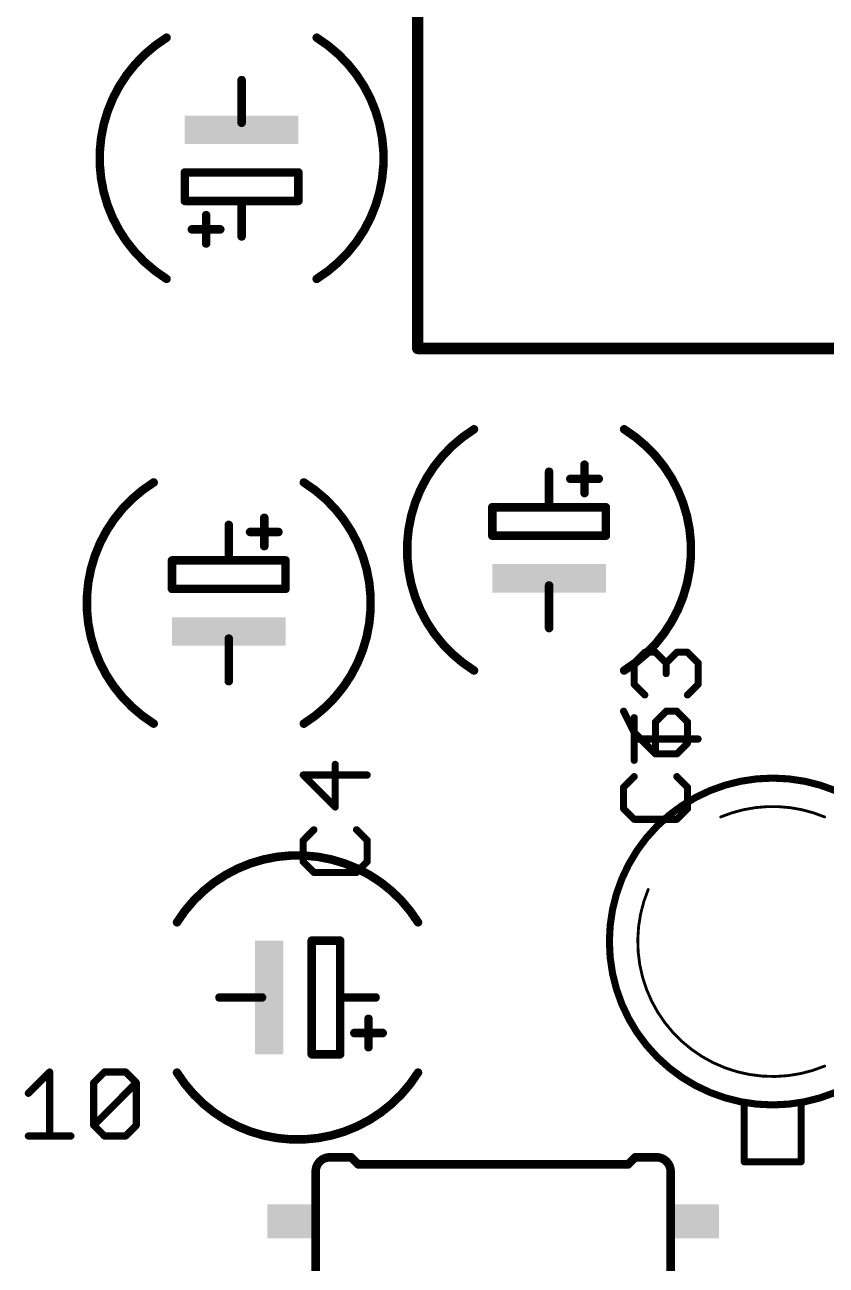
# Model space of a CAD drawing. Extents: x 0 to 70, y -10.8 to 60.8.
# Drawn here: x 36.62 to 50.96, y 25.21 to 47.39 of the extents above; entities that cross this region are included whole.
import ezdxf

# ---------------------------------------------------------------- set-up
doc = ezdxf.new("R2010")
doc.units = 0
doc.layers.add('21', color=253, linetype='CONTINUOUS')
doc.layers.add('25', color=253, linetype='CONTINUOUS')

# ---------------------------------------------------------------- blocks, each defined once
blk = doc.blocks.new('RECT')
blk.add_solid([(-0.5, -0.5), (0.5, -0.5), (-0.5, 0.5), (0.5, 0.5)])

msp = doc.modelspace()

# ---------------------------------------------------------------- linework, layer by layer
at = {"layer": '21'}
for points, const_width in [([(43.65, 50.7), (43.65, 41.6)], 0.2032), ([(40.5, 45.635), (40.5, 46.397)], 0.1524), ([(41.516, 44.746), (39.484, 44.746)], 0.1524), ([(39.484, 44.746), (39.484, 44.238)], 0.1524), ([(41.516, 44.238), (41.516, 44.746)], 0.1524), ([(39.484, 44.238), (40.5, 44.238)], 0.1524), ([(40.5, 43.603), (40.5, 44.238)], 0.1524), ([(40.5, 44.238), (41.516, 44.238)], 0.1524), ([(39.865, 43.476), (39.865, 43.984)], 0.1524), ([(40.119, 43.73), (39.611, 43.73)], 0.1524), ([(60.35, 41.6), (43.65, 41.6)], 0.2032), ([(46, 39.397), (46, 38.762)], 0.1524), ([(46.635, 39.524), (46.635, 39.016)], 0.1524), ([(46.381, 39.27), (46.889, 39.27)], 0.1524), ([(46, 38.762), (44.984, 38.762)], 0.1524), ([(44.984, 38.762), (44.984, 38.254)], 0.1524), ([(47.016, 38.762), (46, 38.762)], 0.1524), ([(47.016, 38.254), (47.016, 38.762)], 0.1524), ([(40.905, 38.574), (40.905, 38.066)], 0.1524), ([(40.27, 38.447), (40.27, 37.812)], 0.1524), ([(40.651, 38.32), (41.159, 38.32)], 0.1524), ([(44.984, 38.254), (47.016, 38.254)], 0.1524), ([(40.27, 37.812), (39.254, 37.812)], 0.1524), ([(39.254, 37.812), (39.254, 37.304)], 0.1524), ([(41.286, 37.812), (40.27, 37.812)], 0.1524), ([(41.286, 37.304), (41.286, 37.812)], 0.1524), ([(39.254, 37.304), (41.286, 37.304)], 0.1524), ([(46, 37.365), (46, 36.603)], 0.1524), ([(40.27, 36.415), (40.27, 35.653)], 0.1524), ([(42.262, 31.016), (41.754, 31.016)], 0.1524), ([(41.754, 31.016), (41.754, 28.984)], 0.1524), ([(42.262, 30), (42.262, 31.016)], 0.1524), ([(40.865, 30), (40.103, 30)], 0.1524), ([(42.897, 30), (42.262, 30)], 0.1524), ([(42.262, 28.984), (42.262, 30)], 0.1524), ([(42.77, 29.619), (42.77, 29.111)], 0.1524), ([(43.024, 29.365), (42.516, 29.365)], 0.1524), ([(41.754, 28.984), (42.262, 28.984)], 0.1524), ([(49.492, 27.063), (49.492, 28.1235)], 0.127), ([(50.508, 27.063), (50.508, 28.1235)], 0.127), ([(42.079, 27.143), (42.46, 27.143)], 0.1524), ([(42.587, 27.016), (42.46, 27.143)], 0.1524), ([(42.587, 27.016), (47.413, 27.016)], 0.1524), ([(47.413, 27.016), (47.54, 27.143)], 0.1524), ([(47.921, 27.143), (47.54, 27.143)], 0.1524), ([(50.508, 27.063), (49.492, 27.063)], 0.127), ([(41.825, 26.889), (41.825, 25.111)], 0.1524), ([(48.175, 26.889), (48.175, 25.111)], 0.1524)]:
    msp.add_lwpolyline(points, dxfattribs=dict(at, const_width=const_width))
for points, const_width in [([(39.1568, 47.1557, 0.5551), (39.1568, 42.8443)], 0.1524), ([(39.1769, 47.1234, 1), (39.1367, 47.188)], 0.0762), ([(41.8432, 42.8443, 0.5551), (41.8432, 47.1557)], 0.1524), ([(41.8633, 47.188, 1), (41.8231, 47.1234)], 0.0762), ([(40.5381, 46.397, 1), (40.4619, 46.397)], 0.0762), ([(40.4619, 45.635, 1), (40.5381, 45.635)], 0.0762), ([(39.484, 44.7841, 1), (39.484, 44.7079)], 0.0762), ([(39.5221, 44.746, 1), (39.4459, 44.746)], 0.0762), ([(41.5541, 44.746, 1), (41.4779, 44.746)], 0.0762), ([(41.516, 44.7079, 1), (41.516, 44.7841)], 0.0762), ([(39.484, 44.2761, 1), (39.484, 44.1999)], 0.0762), ([(39.4459, 44.238, 1), (39.5221, 44.238)], 0.0762), ([(40.5381, 44.238, 1), (40.4619, 44.238)], 0.0762), ([(40.5, 44.2761, 1), (40.5, 44.1999)], 0.0762), ([(40.5, 44.1999, 1), (40.5, 44.2761)], 0.0762), ([(41.4779, 44.238, 1), (41.5541, 44.238)], 0.0762), ([(41.516, 44.1999, 1), (41.516, 44.2761)], 0.0762), ([(39.9031, 43.984, 1), (39.8269, 43.984)], 0.0762), ([(39.611, 43.7681, 1), (39.611, 43.6919)], 0.0762), ([(40.119, 43.6919, 1), (40.119, 43.7681)], 0.0762), ([(39.8269, 43.476, 1), (39.9031, 43.476)], 0.0762), ([(40.4619, 43.603, 1), (40.5381, 43.603)], 0.0762), ([(39.1367, 42.812, 1), (39.1769, 42.8766)], 0.0762), ([(41.8231, 42.8766, 1), (41.8633, 42.812)], 0.0762), ([(43.65, 41.6508, 1), (43.65, 41.5492)], 0.1016), ([(43.5992, 41.6, 1), (43.7008, 41.6)], 0.1016), ([(44.6568, 40.1557, 0.5551), (44.6568, 35.8443)], 0.1524), ([(44.6769, 40.1234, 1), (44.6367, 40.188)], 0.0762), ([(47.3432, 35.8443, 0.5551), (47.3432, 40.1557)], 0.1524), ([(47.3633, 40.188, 1), (47.3231, 40.1234)], 0.0762), ([(46.0381, 39.397, 1), (45.9619, 39.397)], 0.0762), ([(46.6731, 39.524, 1), (46.5969, 39.524)], 0.0762), ([(38.9268, 39.2057, 0.5551), (38.9268, 34.8943)], 0.1524), ([(38.9469, 39.1734, 1), (38.9067, 39.238)], 0.0762), ([(41.6132, 34.8943, 0.5551), (41.6132, 39.2057)], 0.1524), ([(41.6333, 39.238, 1), (41.5931, 39.1734)], 0.0762), ([(46.381, 39.3081, 1), (46.381, 39.2319)], 0.0762), ([(46.889, 39.2319, 1), (46.889, 39.3081)], 0.0762), ([(46.5969, 39.016, 1), (46.6731, 39.016)], 0.0762), ([(44.984, 38.8001, 1), (44.984, 38.7239)], 0.0762), ([(45.0221, 38.762, 1), (44.9459, 38.762)], 0.0762), ([(46, 38.8001, 1), (46, 38.7239)], 0.0762), ([(46, 38.7239, 1), (46, 38.8001)], 0.0762), ([(47.0541, 38.762, 1), (46.9779, 38.762)], 0.0762), ([(47.016, 38.7239, 1), (47.016, 38.8001)], 0.0762), ([(40.9431, 38.574, 1), (40.8669, 38.574)], 0.0762), ([(45.9619, 38.762, 1), (46.0381, 38.762)], 0.0762), ([(40.3081, 38.447, 1), (40.2319, 38.447)], 0.0762), ([(40.651, 38.3581, 1), (40.651, 38.2819)], 0.0762), ([(41.159, 38.2819, 1), (41.159, 38.3581)], 0.0762), ([(44.984, 38.2921, 1), (44.984, 38.2159)], 0.0762), ([(44.9459, 38.254, 1), (45.0221, 38.254)], 0.0762), ([(46.9779, 38.254, 1), (47.0541, 38.254)], 0.0762), ([(47.016, 38.2159, 1), (47.016, 38.2921)], 0.0762), ([(40.8669, 38.066, 1), (40.9431, 38.066)], 0.0762), ([(39.254, 37.8501, 1), (39.254, 37.7739)], 0.0762), ([(39.2921, 37.812, 1), (39.2159, 37.812)], 0.0762), ([(40.27, 37.8501, 1), (40.27, 37.7739)], 0.0762), ([(40.2319, 37.812, 1), (40.3081, 37.812)], 0.0762), ([(40.27, 37.7739, 1), (40.27, 37.8501)], 0.0762), ([(41.3241, 37.812, 1), (41.2479, 37.812)], 0.0762), ([(41.286, 37.7739, 1), (41.286, 37.8501)], 0.0762), ([(39.254, 37.3421, 1), (39.254, 37.2659)], 0.0762), ([(39.2159, 37.304, 1), (39.2921, 37.304)], 0.0762), ([(41.2479, 37.304, 1), (41.3241, 37.304)], 0.0762), ([(41.286, 37.2659, 1), (41.286, 37.3421)], 0.0762), ([(46.0381, 37.365, 1), (45.9619, 37.365)], 0.0762), ([(45.9619, 36.603, 1), (46.0381, 36.603)], 0.0762), ([(40.3081, 36.415, 1), (40.2319, 36.415)], 0.0762), ([(44.6367, 35.812, 1), (44.6769, 35.8766)], 0.0762), ([(47.3231, 35.8766, 1), (47.3633, 35.812)], 0.0762), ([(40.2319, 35.653, 1), (40.3081, 35.653)], 0.0762), ([(38.9067, 34.862, 1), (38.9469, 34.9266)], 0.0762), ([(41.5931, 34.9266, 1), (41.6333, 34.862)], 0.0762), ([(50, 28.079, 1), (50, 33.921, 1), (50, 28.079)], 0.127), ([(50.9289, 33.227, 0.2002), (49.0711, 33.227)], 0.0508), ([(49.0662, 33.2387, 1), (49.076, 33.2153)], 0.0254), ([(50.924, 33.2153, 1), (50.9338, 33.2387)], 0.0254), ([(43.6557, 31.3432, 0.5551), (39.3443, 31.3432)], 0.1524), ([(47.7729, 31.929, 0.67), (50.9289, 28.773)], 0.0508), ([(47.7846, 31.9241, 1), (47.7612, 31.9339)], 0.0254), ([(39.312, 31.3633, 1), (39.3766, 31.3231)], 0.0762), ([(43.6234, 31.3231, 1), (43.688, 31.3633)], 0.0762), ([(41.754, 31.0541, 1), (41.754, 30.9779)], 0.0762), ([(41.7921, 31.016, 1), (41.7159, 31.016)], 0.0762), ([(42.3001, 31.016, 1), (42.2239, 31.016)], 0.0762), ([(42.262, 30.9779, 1), (42.262, 31.0541)], 0.0762), ([(40.103, 30.0381, 1), (40.103, 29.9619)], 0.0762), ([(40.865, 29.9619, 1), (40.865, 30.0381)], 0.0762), ([(42.262, 30.0381, 1), (42.262, 29.9619)], 0.0762), ([(42.3001, 30, 1), (42.2239, 30)], 0.0762), ([(42.2239, 30, 1), (42.3001, 30)], 0.0762), ([(42.897, 29.9619, 1), (42.897, 30.0381)], 0.0762), ([(42.8081, 29.619, 1), (42.7319, 29.619)], 0.0762), ([(42.516, 29.4031, 1), (42.516, 29.3269)], 0.0762), ([(43.024, 29.3269, 1), (43.024, 29.4031)], 0.0762), ([(41.754, 29.0221, 1), (41.754, 28.9459)], 0.0762), ([(42.262, 28.9459, 1), (42.262, 29.0221)], 0.0762), ([(42.7319, 29.111, 1), (42.8081, 29.111)], 0.0762), ([(41.7159, 28.984, 1), (41.7921, 28.984)], 0.0762), ([(42.2239, 28.984, 1), (42.3001, 28.984)], 0.0762), ([(39.3443, 28.6568, 0.5551), (43.6557, 28.6568)], 0.1524), ([(39.3766, 28.6769, 1), (39.312, 28.6367)], 0.0762), ([(43.688, 28.6367, 1), (43.6234, 28.6769)], 0.0762), ([(50.9338, 28.7613, 1), (50.924, 28.7847)], 0.0254), ([(49.5238, 28.1235, 1), (49.4603, 28.1235)], 0.0635), ([(50.5398, 28.1235, 1), (50.4763, 28.1235)], 0.0635), ([(42.079, 27.143, 0.4142), (41.825, 26.889)], 0.1524), ([(42.079, 27.1811, 1), (42.079, 27.1049)], 0.0762), ([(42.079, 27.1049, 1), (42.079, 27.1811)], 0.0762), ([(42.4869, 27.1699, 1), (42.4331, 27.1161)], 0.0762), ([(42.46, 27.1049, 1), (42.46, 27.1811)], 0.0762), ([(42.587, 27.0541, 1), (42.587, 26.9779)], 0.0762), ([(42.5601, 26.9891, 1), (42.6139, 27.0429)], 0.0762), ([(47.3861, 27.0429, 1), (47.4399, 26.9891)], 0.0762), ([(47.413, 26.9779, 1), (47.413, 27.0541)], 0.0762), ([(47.54, 27.1811, 1), (47.54, 27.1049)], 0.0762), ([(47.5669, 27.1161, 1), (47.5131, 27.1699)], 0.0762), ([(48.175, 26.889, 0.4142), (47.921, 27.143)], 0.1524), ([(47.921, 27.1811, 1), (47.921, 27.1049)], 0.0762), ([(47.921, 27.1049, 1), (47.921, 27.1811)], 0.0762), ([(49.492, 27.0948, 1), (49.492, 27.0313)], 0.0635), ([(49.4603, 27.063, 1), (49.5238, 27.063)], 0.0635), ([(50.4763, 27.063, 1), (50.5398, 27.063)], 0.0635), ([(50.508, 27.0313, 1), (50.508, 27.0948)], 0.0635), ([(41.8631, 26.889, 1), (41.7869, 26.889)], 0.0762), ([(41.7869, 26.889, 1), (41.8631, 26.889)], 0.0762), ([(48.2131, 26.889, 1), (48.1369, 26.889)], 0.0762), ([(48.1369, 26.889, 1), (48.2131, 26.889)], 0.0762)]:
    msp.add_lwpolyline(points, format="xyb", dxfattribs=dict(at, const_width=const_width))
at = {"layer": '25', "const_width": 0.127}
for points in [[(47.5226, 35.9797), (47.7132, 36.1704)], [(47.7132, 36.1704), (47.9039, 36.1704)], [(47.9039, 36.1704), (48.0946, 35.9797)], [(48.0946, 35.9797), (48.2852, 36.1704)], [(48.2852, 36.1704), (48.4759, 36.1704)], [(48.4759, 36.1704), (48.6665, 35.9797)], [(47.5226, 35.5984), (47.5226, 35.9797)], [(48.0946, 35.9797), (48.0946, 35.7891)], [(48.6665, 35.9797), (48.6665, 35.5984)], [(47.7132, 35.4078), (47.5226, 35.5984)], [(48.6665, 35.5984), (48.4759, 35.4078)], [(47.3326, 35.1167), (47.5232, 34.7354)], [(47.5226, 34.2385), (47.5226, 35.0011)], [(48.0952, 35.1167), (47.9046, 34.926)], [(48.2859, 35.1167), (48.0952, 35.1167)], [(48.4765, 34.926), (48.2859, 35.1167)], [(47.9046, 34.926), (47.9046, 34.3541)], [(48.4765, 34.5447), (48.4765, 34.926)], [(48.6665, 34.6198), (47.5226, 34.6198)], [(47.5232, 34.7354), (47.9046, 34.3541)], [(48.2859, 34.3541), (48.4765, 34.5447)], [(47.9046, 34.3541), (48.2859, 34.3541)], [(42.1746, 33.4041), (42.1746, 34.1667)], [(42.7465, 33.976), (41.6026, 33.976)], [(41.6026, 33.976), (42.1746, 33.4041)], [(47.5232, 33.9474), (47.3326, 33.7567)], [(48.4765, 33.7567), (48.2859, 33.9474)], [(47.3326, 33.7567), (47.3326, 33.3754)], [(48.4765, 33.3754), (48.4765, 33.7567)], [(47.3326, 33.3754), (47.5232, 33.1848)], [(48.2859, 33.1848), (48.4765, 33.3754)], [(41.7932, 32.9974), (41.6026, 32.8067)], [(42.7465, 32.8067), (42.5559, 32.9974)], [(47.5232, 33.1848), (48.2859, 33.1848)], [(41.6026, 32.8067), (41.6026, 32.4254)], [(42.7465, 32.4254), (42.7465, 32.8067)], [(41.6026, 32.4254), (41.7932, 32.2348)], [(42.5559, 32.2348), (42.7465, 32.4254)], [(41.7932, 32.2348), (42.5559, 32.2348)], [(36.6847, 28.2861), (37.066, 28.6674)], [(37.066, 28.6674), (37.066, 27.5235)], [(37.854, 28.4768), (38.0446, 28.6674)], [(38.0446, 28.6674), (38.4259, 28.6674)], [(38.4259, 28.6674), (38.6166, 28.4768)], [(37.854, 27.7141), (37.854, 28.4768)], [(37.854, 27.7141), (38.6166, 28.4768)], [(38.6166, 28.4768), (38.6166, 27.7141)], [(38.0446, 27.5235), (37.854, 27.7141)], [(38.6166, 27.7141), (38.4259, 27.5235)], [(36.6847, 27.5235), (37.4473, 27.5235)], [(38.4259, 27.5235), (38.0446, 27.5235)]]:
    msp.add_lwpolyline(points, dxfattribs=at)
at = {"layer": '25', "const_width": 0.0635}
for points in [[(47.7132, 36.2022, 1), (47.7132, 36.1386)], [(47.7357, 36.148, 1), (47.6907, 36.1928)], [(47.9264, 36.1929, 1), (47.8814, 36.1479)], [(47.9039, 36.1386, 1), (47.9039, 36.2022)], [(48.2852, 36.2022, 1), (48.2852, 36.1386)], [(48.3077, 36.148, 1), (48.2627, 36.1928)], [(48.4984, 36.1928, 1), (48.4534, 36.148)], [(48.4759, 36.1386, 1), (48.4759, 36.2022)], [(47.5544, 35.9797, 1), (47.4909, 35.9797)], [(47.5001, 36.0021, 1), (47.5451, 35.9573)], [(48.1264, 35.9797, 1), (48.0628, 35.9797)], [(48.0721, 36.0021, 1), (48.1171, 35.9573)], [(48.0721, 35.9572, 1), (48.1171, 36.0022)], [(48.6983, 35.9797, 1), (48.6347, 35.9797)], [(48.644, 35.9573, 1), (48.689, 36.0021)], [(48.0628, 35.7891, 1), (48.1264, 35.7891)], [(47.5451, 35.6209, 1), (47.5001, 35.5759)], [(47.4909, 35.5984, 1), (47.5544, 35.5984)], [(48.6347, 35.5984, 1), (48.6983, 35.5984)], [(48.689, 35.5759, 1), (48.644, 35.6209)], [(47.6907, 35.3853, 1), (47.7357, 35.4303)], [(48.4534, 35.4303, 1), (48.4984, 35.3853)], [(47.361, 35.1309, 1), (47.3042, 35.1025)], [(47.5544, 35.0011, 1), (47.4909, 35.0011)], [(48.0952, 35.1485, 1), (48.0952, 35.0849)], [(48.1177, 35.0943, 1), (48.0727, 35.1391)], [(48.3084, 35.1391, 1), (48.2634, 35.0943)], [(48.2859, 35.0849, 1), (48.2859, 35.1485)], [(47.9364, 34.926, 1), (47.8728, 34.926)], [(47.8821, 34.9484, 1), (47.9271, 34.9036)], [(48.5083, 34.926, 1), (48.4447, 34.926)], [(48.454, 34.9036, 1), (48.499, 34.9484)], [(47.5226, 34.6516, 1), (47.5226, 34.5881)], [(47.5456, 34.7579, 1), (47.5008, 34.7129)], [(47.4948, 34.7212, 1), (47.5516, 34.7496)], [(48.499, 34.5222, 1), (48.454, 34.5672)], [(48.6665, 34.5881, 1), (48.6665, 34.6516)], [(47.8728, 34.3541, 1), (47.9364, 34.3541)], [(47.9046, 34.3859, 1), (47.9046, 34.3224)], [(47.8822, 34.3316, 1), (47.927, 34.3766)], [(48.2634, 34.3766, 1), (48.3084, 34.3316)], [(48.2859, 34.3224, 1), (48.2859, 34.3859)], [(48.4447, 34.5447, 1), (48.5083, 34.5447)], [(42.2064, 34.1667, 1), (42.1429, 34.1667)], [(47.4909, 34.2385, 1), (47.5544, 34.2385)], [(41.6026, 34.0078, 1), (41.6026, 33.9442)], [(41.625, 33.9985, 1), (41.5802, 33.9535)], [(42.7465, 33.9442, 1), (42.7465, 34.0078)], [(47.5457, 33.925, 1), (47.5007, 33.9698)], [(48.3084, 33.9698, 1), (48.2634, 33.925)], [(47.3644, 33.7567, 1), (47.3008, 33.7567)], [(47.3101, 33.7791, 1), (47.3551, 33.7343)], [(48.5083, 33.7567, 1), (48.4447, 33.7567)], [(48.454, 33.7343, 1), (48.499, 33.7791)], [(42.1429, 33.4041, 1), (42.2064, 33.4041)], [(42.1522, 33.3816, 1), (42.197, 33.4266)], [(47.3551, 33.3979, 1), (47.3101, 33.3529)], [(47.3008, 33.3754, 1), (47.3644, 33.3754)], [(48.4447, 33.3754, 1), (48.5083, 33.3754)], [(48.499, 33.3529, 1), (48.454, 33.3979)], [(41.8157, 32.975, 1), (41.7707, 33.0198)], [(42.5784, 33.0198, 1), (42.5334, 32.975)], [(47.5232, 33.2166, 1), (47.5232, 33.1531)], [(47.5007, 33.1623, 1), (47.5457, 33.2073)], [(48.2634, 33.2073, 1), (48.3084, 33.1623)], [(48.2859, 33.1531, 1), (48.2859, 33.2166)], [(41.6344, 32.8067, 1), (41.5709, 32.8067)], [(41.5801, 32.8291, 1), (41.6251, 32.7843)], [(42.7783, 32.8067, 1), (42.7148, 32.8067)], [(42.724, 32.7843, 1), (42.769, 32.8291)], [(41.6251, 32.4479, 1), (41.5801, 32.4029)], [(41.5709, 32.4254, 1), (41.6344, 32.4254)], [(42.7148, 32.4254, 1), (42.7783, 32.4254)], [(42.769, 32.4029, 1), (42.724, 32.4479)], [(41.7932, 32.2666, 1), (41.7932, 32.203)], [(41.7707, 32.2123, 1), (41.8157, 32.2573)], [(42.5334, 32.2573, 1), (42.5784, 32.2123)], [(42.5559, 32.203, 1), (42.5559, 32.2666)], [(37.0978, 28.6674, 1), (37.0343, 28.6674)], [(37.0885, 28.6449, 1), (37.0435, 28.6899)], [(38.0446, 28.6991, 1), (38.0446, 28.6357)], [(38.0671, 28.6449, 1), (38.0221, 28.6899)], [(38.4483, 28.6899, 1), (38.4035, 28.6449)], [(38.4259, 28.6357, 1), (38.4259, 28.6991)], [(37.8858, 28.4768, 1), (37.8222, 28.4768)], [(37.8315, 28.4993, 1), (37.8765, 28.4543)], [(38.6484, 28.4768, 1), (38.5849, 28.4768)], [(38.6391, 28.4544, 1), (38.5941, 28.4992)], [(38.5942, 28.4543, 1), (38.639, 28.4993)], [(36.6622, 28.3086, 1), (36.7072, 28.2636)], [(37.8765, 27.7366, 1), (37.8315, 27.6916)], [(37.8222, 27.7141, 1), (37.8858, 27.7141)], [(37.8315, 27.7365, 1), (37.8765, 27.6917)], [(38.5849, 27.7141, 1), (38.6484, 27.7141)], [(38.639, 27.6916, 1), (38.5942, 27.7366)], [(36.6847, 27.5553, 1), (36.6847, 27.4918)], [(37.0343, 27.5235, 1), (37.0978, 27.5235)], [(37.4473, 27.4918, 1), (37.4473, 27.5553)], [(38.0446, 27.5553, 1), (38.0446, 27.4918)], [(38.0221, 27.501, 1), (38.0671, 27.546)], [(38.4035, 27.546, 1), (38.4483, 27.501)], [(38.4259, 27.4918, 1), (38.4259, 27.5553)]]:
    msp.add_lwpolyline(points, format="xyb", dxfattribs=at)

# ---------------------------------------------------------------- block references
at = {"layer": '21'}
for p, xscale, yscale, rotation in [((40.5, 45.508), 0.508, 2.032, 90), ((46, 37.492), 0.508, 2.032, 270), ((40.27, 36.542), 0.508, 2.032, 270), ((40.992, 30), 0.508, 2.032, 180), ((41.3932, 26), 0.8636, 0.6096, 180), ((48.6068, 26), 0.8636, 0.6096, 180)]:
    msp.add_blockref('RECT', p, dxfattribs=dict(at, xscale=xscale, yscale=yscale, rotation=rotation))

doc.saveas('drawing.dxf')
